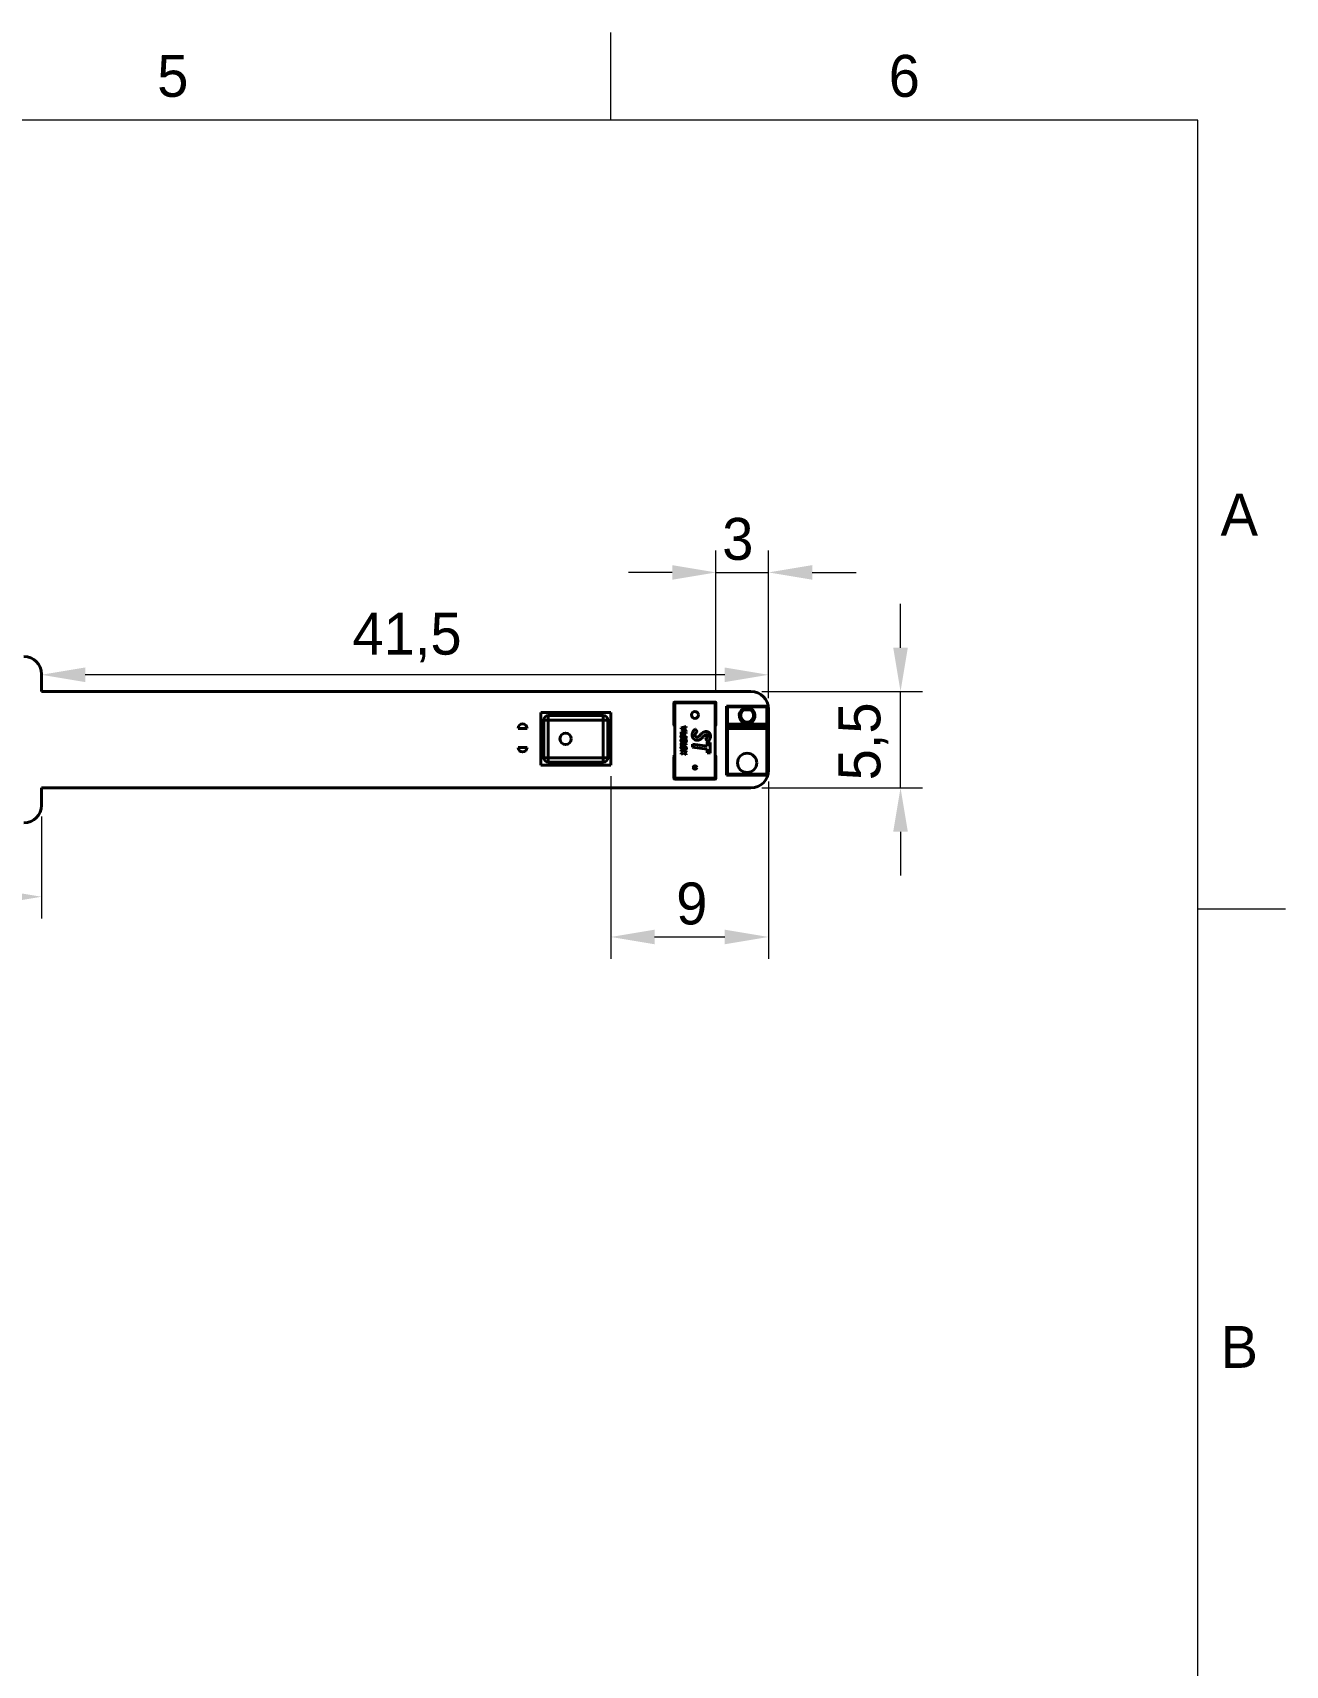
# Model space of a CAD drawing. Header units: millimetres. Extents: x 15 to 292, y 5 to 205.
# Drawn here: x 220.5 to 292, y 111.8 to 205 of the extents above; entities that cross this region are included whole.
import ezdxf

# ---------------------------------------------------------------- set-up
doc = ezdxf.new("R2010")
doc.units = ezdxf.units.MM
for name, color, linetype in [('Annotations', 7, 'Continuous'), ('Border', 7, 'Continuous'), ('Geometries', 7, 'Continuous')]:
    doc.layers.add(name, color=color, linetype=linetype)
doc.styles.add('Shapr0', font='txt', dxfattribs={"height": 2.3925})
doc.styles.add('Shapr6', font='txt', dxfattribs={"height": 2.3925})
doc.dimstyles.new('ISO-25', dxfattribs={"dimtxt": 2.5, "dimasz": 2.5, "dimexe": 1.25, "dimexo": 0.625, "dimtad": 1, "dimtxsty": 'Standard', "dimcen": 2.5, "dimadec": 0, "dimazin": 0, "dimtfac": 1, "dimtmove": 0, "dimatfit": 3, "dimfxl": 1, "dimarcsym": 0})

# ---------------------------------------------------------------- blocks, each defined once
blk = doc.blocks.new('*D3')
at = {"layer": 'Annotations', "color": 0, "linetype": 'Continuous', "lineweight": 15}
for p, q in [((270.036, 169.9), (270.036, 172.4)), ((262.125, 167.4), (271.286, 167.4)), ((270.036, 161.9), (270.036, 167.4)), ((262.125, 161.9), (271.286, 161.9)), ((270.036, 159.4), (270.036, 156.9))]:
    blk.add_line(p, q, dxfattribs=at)
at = {"layer": 'Annotations', "color": 0}
for points in [[(269.619, 169.9), (270.452, 169.9), (270.036, 167.4)], [(270.452, 159.4), (269.619, 159.4), (270.036, 161.9)]]:
    blk.add_solid(points, dxfattribs=at)
at = {"layer": 'Defpoints', "color": 0}
for p in [(261.5, 167.4), (270.036, 167.4), (261.5, 161.9)]:
    blk.add_point(p, dxfattribs=at)
at = {"layer": 'Annotations', "color": 0, "lineweight": 15, "insert": (267.912, 164.556), "char_height": 2.3925, "attachment_point": 5, "rotation": 90, "style": 'Shapr6'}
blk.add_mtext('5,5', dxfattribs=at)
blk = doc.blocks.new('*D6')
at = {"layer": 'Annotations', "color": 0, "linetype": 'Continuous', "lineweight": 15}
for p, q in [((221, 160.275), (221, 154.439)), ((202, 158.275), (202, 154.439)), ((218.5, 155.689), (204.5, 155.689))]:
    blk.add_line(p, q, dxfattribs=at)
at = {"layer": 'Annotations', "color": 0}
for points in [[(204.5, 156.105), (204.5, 155.272), (202, 155.689)], [(218.5, 155.272), (218.5, 156.105), (221, 155.689)]]:
    blk.add_solid(points, dxfattribs=at)
at = {"layer": 'Defpoints', "color": 0}
for p in [(221, 160.9), (202, 158.9), (202, 155.689)]:
    blk.add_point(p, dxfattribs=at)
at = {"layer": 'Annotations', "color": 0, "lineweight": 15, "insert": (212.078, 157.585), "char_height": 2.3925, "attachment_point": 5, "style": 'Shapr6'}
blk.add_mtext('19', dxfattribs=at)
blk = doc.blocks.new('*D7')
at = {"layer": 'Annotations', "color": 0, "linetype": 'Continuous', "lineweight": 15}
for p, q in [((262.5, 167.025), (262.5, 169.606)), ((260, 168.356), (223.5, 168.356))]:
    blk.add_line(p, q, dxfattribs=at)
at = {"layer": 'Annotations', "color": 0}
for points in [[(223.5, 168.773), (223.5, 167.939), (221, 168.356)], [(260, 167.939), (260, 168.773), (262.5, 168.356)]]:
    blk.add_solid(points, dxfattribs=at)
at = {"layer": 'Defpoints', "color": 0}
for p in [(221, 168.356), (221, 167.4), (262.5, 166.4)]:
    blk.add_point(p, dxfattribs=at)
at = {"layer": 'Annotations', "color": 0, "lineweight": 15, "insert": (241.871, 170.48), "char_height": 2.3925, "attachment_point": 5, "style": 'Shapr6'}
blk.add_mtext('41,5', dxfattribs=at)
blk = doc.blocks.new('*D10')
at = {"layer": 'Annotations', "color": 0, "linetype": 'Continuous', "lineweight": 15}
for p, q in [((253.501, 162.575), (253.501, 152.143)), ((262.5, 162.275), (262.5, 152.143)), ((256.001, 153.393), (260, 153.393))]:
    blk.add_line(p, q, dxfattribs=at)
at = {"layer": 'Annotations', "color": 0}
for points in [[(256.001, 153.81), (256.001, 152.976), (253.501, 153.393)], [(260, 152.976), (260, 153.81), (262.5, 153.393)]]:
    blk.add_solid(points, dxfattribs=at)
at = {"layer": 'Defpoints', "color": 0}
for p in [(253.501, 163.2), (262.5, 162.9), (262.5, 153.393)]:
    blk.add_point(p, dxfattribs=at)
at = {"layer": 'Annotations', "color": 0, "lineweight": 15, "insert": (258.121, 155.289), "char_height": 2.393, "attachment_point": 5, "style": 'Shapr6'}
blk.add_mtext('9', dxfattribs=at)
blk = doc.blocks.new('*D11')
at = {"layer": 'Annotations', "color": 0, "linetype": 'Continuous', "lineweight": 15}
for p, q in [((259.503, 167.375), (259.503, 175.447)), ((262.5, 167.025), (262.5, 175.447)), ((257.003, 174.197), (254.503, 174.197)), ((259.503, 174.197), (262.5, 174.197)), ((265, 174.197), (267.5, 174.197))]:
    blk.add_line(p, q, dxfattribs=at)
at = {"layer": 'Annotations', "color": 0}
for points in [[(257.003, 173.78), (257.003, 174.614), (259.503, 174.197)], [(265, 174.614), (265, 173.78), (262.5, 174.197)]]:
    blk.add_solid(points, dxfattribs=at)
at = {"layer": 'Defpoints', "color": 0}
for p in [(262.5, 174.197), (259.503, 166.75), (262.5, 166.4)]:
    blk.add_point(p, dxfattribs=at)
at = {"layer": 'Annotations', "color": 0, "lineweight": 15, "insert": (260.749, 176.093), "char_height": 2.393, "attachment_point": 5, "style": 'Shapr6'}
blk.add_mtext('3', dxfattribs=at)

msp = doc.modelspace()

# ---------------------------------------------------------------- linework, layer by layer
at = {"layer": 'Border', "linetype": 'Continuous', "lineweight": 15}
for p, q in [((253.5, 200), (253.5, 205)), ((287, 200), (20, 200)), ((287, 10), (287, 200)), ((287, 155), (292, 155))]:
    msp.add_line(p, q, dxfattribs=at)
at = {"layer": 'Geometries', "linetype": 'Continuous', "lineweight": 40}
for p, q in [((221, 167.4), (221, 168.4)), ((221, 167.4), (221, 168.4)), ((261.5, 167.4), (221, 167.4)), ((261.5, 167.4), (221, 167.4)), ((257.153, 166.75), (257.153, 166.8)), ((257.153, 166.8), (259.453, 166.8)), ((259.453, 166.75), (259.453, 166.8)), ((253.501, 166.2), (249.501, 166.2)), ((249.501, 166.2), (249.501, 163.2)), ((249.931, 165.775), (249.931, 166.025)), ((253.071, 166.025), (249.931, 166.025)), ((253.071, 166.025), (253.071, 165.775)), ((253.501, 163.2), (253.501, 166.2)), ((257.103, 165.5), (257.103, 166.75)), ((257.103, 166.75), (257.153, 166.75)), ((257.153, 166.75), (257.153, 165.45)), ((259.453, 166.75), (257.153, 166.75)), ((259.453, 166.75), (259.503, 166.75)), ((259.453, 165.45), (259.453, 166.75)), ((259.503, 166.75), (259.503, 165.5)), ((260.101, 166.57), (262.461, 166.57)), ((260.151, 166.52), (260.101, 166.57)), ((260.101, 165.495), (260.101, 166.57)), ((262.411, 166.52), (260.151, 166.52)), ((260.151, 166.52), (260.151, 165.545)), ((261.476, 166.436), (261.087, 166.436)), ((261.094, 166.406), (261.469, 166.406)), ((261.457, 166.356), (261.106, 166.356)), ((262.411, 166.52), (262.461, 166.57)), ((262.411, 165.545), (262.411, 166.52)), ((262.461, 166.57), (262.461, 165.495)), ((262.5, 162.9), (262.5, 166.4)), ((262.5, 162.9), (262.5, 166.4)), ((248.216, 165.3), (248.716, 165.3)), ((249.681, 165.775), (249.931, 165.775)), ((249.681, 165.775), (249.681, 163.625)), ((249.931, 163.625), (249.931, 165.775)), ((249.931, 165.775), (253.071, 165.775)), ((253.071, 165.775), (253.321, 165.775)), ((253.071, 165.775), (253.071, 163.625)), ((253.321, 163.625), (253.321, 165.775)), ((257.153, 165.45), (257.153, 163.75)), ((257.51, 165.323), (257.81, 165.398)), ((257.51, 165.272), (257.51, 165.323)), ((257.81, 165.113), (257.51, 165.272)), ((257.51, 165.11), (257.81, 165.068)), ((257.51, 164.962), (257.51, 165.11)), ((257.56, 164.956), (257.51, 164.962)), ((257.56, 165.048), (257.56, 164.956)), ((257.81, 165.013), (257.56, 165.048)), ((257.565, 164.933), (257.587, 164.883)), ((257.81, 165.343), (257.593, 165.288)), ((257.593, 165.288), (257.81, 165.173)), ((257.81, 165.398), (257.81, 165.343)), ((257.81, 165.173), (257.81, 165.113)), ((257.81, 165.068), (257.81, 165.013)), ((258.335, 165.258), (258.452, 165.11)), ((259.453, 163.75), (259.453, 165.45)), ((260.101, 165.495), (260.151, 165.545)), ((260.101, 165.495), (260.101, 165.345)), ((262.461, 165.495), (260.101, 165.495)), ((260.101, 162.63), (260.101, 165.345)), ((260.101, 165.345), (260.151, 165.295)), ((260.101, 165.345), (262.461, 165.345)), ((260.151, 165.545), (262.411, 165.545)), ((260.151, 165.295), (260.151, 162.68)), ((262.411, 165.295), (260.151, 165.295)), ((262.461, 165.495), (262.411, 165.545)), ((262.461, 165.345), (262.411, 165.295)), ((262.411, 162.68), (262.411, 165.295)), ((262.461, 165.345), (262.461, 165.495)), ((262.461, 165.345), (262.461, 162.63)), ((248.716, 164.2), (248.216, 164.2)), ((257.51, 164.463), (257.81, 164.421)), ((257.51, 164.316), (257.51, 164.463)), ((257.56, 164.31), (257.51, 164.316)), ((257.51, 164.059), (257.666, 163.951)), ((257.51, 163.994), (257.51, 164.059)), ((257.609, 163.926), (257.51, 163.994)), ((257.56, 164.402), (257.56, 164.31)), ((257.81, 164.367), (257.56, 164.402)), ((257.598, 164.698), (257.598, 164.644)), ((257.637, 164.85), (257.652, 164.898)), ((257.648, 164.612), (257.694, 164.605)), ((257.652, 164.898), (257.81, 164.856)), ((257.666, 163.951), (257.81, 164.014)), ((257.76, 164.814), (257.7, 164.834)), ((257.741, 164.61), (257.741, 164.663)), ((257.76, 164.721), (257.76, 164.814)), ((257.81, 164.717), (257.76, 164.721)), ((257.81, 164.856), (257.81, 164.717)), ((257.81, 164.421), (257.81, 164.367)), ((257.81, 164.014), (257.81, 163.956)), ((258.167, 164.22), (258.167, 164.401)), ((258.167, 164.401), (259, 164.286)), ((259, 164.105), (258.167, 164.22)), ((259.028, 164.556), (258.907, 164.695)), ((259, 164.514), (259.167, 164.491)), ((259, 164.286), (259, 164.514)), ((259, 163.91), (259, 164.105)), ((259.167, 164.491), (259.167, 163.888)), ((249.501, 163.2), (253.501, 163.2)), ((249.931, 163.625), (249.681, 163.625)), ((249.931, 163.375), (249.931, 163.625)), ((253.071, 163.625), (249.931, 163.625)), ((249.931, 163.375), (253.071, 163.375)), ((253.321, 163.625), (253.071, 163.625)), ((253.071, 163.625), (253.071, 163.375)), ((257.103, 162.45), (257.103, 163.7)), ((257.153, 163.75), (257.153, 162.45)), ((257.51, 163.882), (257.609, 163.926)), ((257.661, 163.89), (257.51, 163.823)), ((257.51, 163.823), (257.51, 163.882)), ((257.81, 163.787), (257.661, 163.89)), ((257.81, 163.956), (257.718, 163.915)), ((257.718, 163.915), (257.81, 163.851)), ((257.81, 163.851), (257.81, 163.787)), ((259.167, 163.888), (259, 163.91)), ((259.453, 162.45), (259.453, 163.75)), ((259.503, 163.7), (259.503, 162.45)), ((257.153, 162.45), (257.103, 162.45)), ((257.153, 162.45), (259.453, 162.45)), ((257.153, 162.45), (257.153, 162.4)), ((259.453, 162.4), (257.153, 162.4)), ((259.503, 162.45), (259.453, 162.45)), ((259.453, 162.4), (259.453, 162.45)), ((260.151, 162.68), (260.101, 162.63)), ((262.461, 162.63), (260.101, 162.63)), ((260.151, 162.68), (262.411, 162.68)), ((262.411, 162.68), (262.461, 162.63)), ((221, 160.9), (221, 161.9)), ((221, 161.9), (261.5, 161.9)), ((221, 160.9), (221, 161.9)), ((221, 161.9), (261.5, 161.9))]:
    msp.add_line(p, q, dxfattribs=at)
at = {"layer": 'Geometries', "linetype": 'Continuous', "lineweight": 40, "flags": 128}
for points in [[(261.094, 166.406), (261.094, 166.406), (261.094, 166.405), (261.094, 166.404), (261.095, 166.402), (261.095, 166.4), (261.096, 166.397), (261.096, 166.394), (261.097, 166.391), (261.098, 166.387), (261.099, 166.383), (261.1, 166.379), (261.101, 166.375), (261.102, 166.37), (261.103, 166.365), (261.105, 166.361), (261.106, 166.356)], [(261.457, 166.356), (261.458, 166.361), (261.459, 166.365), (261.46, 166.37), (261.461, 166.375), (261.462, 166.379), (261.463, 166.383), (261.464, 166.387), (261.465, 166.391), (261.466, 166.394), (261.467, 166.397), (261.467, 166.4), (261.468, 166.402), (261.468, 166.404), (261.469, 166.405), (261.469, 166.406), (261.469, 166.406)], [(257.502, 164.837), (257.502, 164.845), (257.503, 164.852), (257.504, 164.86), (257.506, 164.867), (257.509, 164.874), (257.511, 164.881), (257.515, 164.888), (257.519, 164.894), (257.523, 164.9), (257.528, 164.906), (257.533, 164.911), (257.539, 164.916), (257.545, 164.921), (257.552, 164.925), (257.558, 164.929), (257.565, 164.933)], [(258.141, 164.925), (258.142, 164.939), (258.142, 164.953), (258.143, 164.967), (258.145, 164.981), (258.147, 164.995), (258.15, 165.009), (258.153, 165.022), (258.157, 165.036), (258.162, 165.049), (258.166, 165.062), (258.172, 165.075), (258.178, 165.088), (258.184, 165.101), (258.191, 165.113), (258.199, 165.125), (258.207, 165.137), (258.217, 165.15), (258.227, 165.163), (258.238, 165.176), (258.249, 165.188), (258.261, 165.199), (258.273, 165.21), (258.285, 165.221), (258.297, 165.23), (258.31, 165.24), (258.322, 165.249), (258.335, 165.258)], [(258.428, 164.619), (258.417, 164.62), (258.405, 164.62), (258.393, 164.621), (258.381, 164.623), (258.37, 164.625), (258.358, 164.627), (258.347, 164.63), (258.334, 164.634), (258.322, 164.638), (258.31, 164.643), (258.299, 164.649), (258.287, 164.655), (258.276, 164.662), (258.265, 164.669), (258.255, 164.677), (258.245, 164.685), (258.235, 164.694), (258.226, 164.703), (258.218, 164.712), (258.209, 164.721), (258.201, 164.731), (258.194, 164.742), (258.187, 164.753), (258.18, 164.764), (258.174, 164.775), (258.168, 164.787), (258.163, 164.799), (258.159, 164.811), (258.155, 164.823), (258.152, 164.835), (258.149, 164.848), (258.147, 164.86), (258.144, 164.873), (258.143, 164.886), (258.142, 164.899), (258.141, 164.912), (258.141, 164.925)], [(258.452, 165.11), (258.438, 165.101), (258.425, 165.092), (258.412, 165.083), (258.4, 165.073), (258.388, 165.063), (258.379, 165.055), (258.37, 165.046), (258.361, 165.037), (258.353, 165.028), (258.345, 165.018), (258.339, 165.01), (258.333, 165.001), (258.328, 164.992), (258.324, 164.983), (258.319, 164.974), (258.316, 164.964), (258.313, 164.956), (258.311, 164.948), (258.31, 164.94), (258.309, 164.932), (258.308, 164.924), (258.308, 164.916)], [(258.308, 164.916), (258.308, 164.908), (258.309, 164.9), (258.31, 164.892), (258.311, 164.885), (258.313, 164.877), (258.316, 164.869), (258.319, 164.862), (258.323, 164.854), (258.328, 164.847), (258.333, 164.84), (258.339, 164.833), (258.345, 164.827), (258.351, 164.822), (258.356, 164.818), (258.362, 164.814), (258.369, 164.81), (258.375, 164.807), (258.382, 164.804), (258.389, 164.802), (258.396, 164.801), (258.402, 164.8), (258.409, 164.799), (258.416, 164.799)], [(258.416, 164.799), (258.424, 164.799), (258.431, 164.8), (258.439, 164.801), (258.446, 164.802), (258.453, 164.804), (258.46, 164.807), (258.469, 164.81), (258.477, 164.814), (258.485, 164.818), (258.492, 164.822), (258.501, 164.828), (258.51, 164.835), (258.518, 164.841), (258.526, 164.848), (258.534, 164.855), (258.542, 164.861), (258.564, 164.88), (258.584, 164.9), (258.605, 164.919), (258.625, 164.939)], [(258.625, 164.939), (258.647, 164.959), (258.668, 164.98), (258.69, 165), (258.712, 165.019), (258.724, 165.029), (258.736, 165.039), (258.748, 165.049), (258.761, 165.058), (258.774, 165.067), (258.787, 165.075)], [(258.952, 164.94), (258.945, 164.939), (258.939, 164.938), (258.932, 164.937), (258.925, 164.935), (258.919, 164.933), (258.913, 164.93), (258.907, 164.927), (258.898, 164.923), (258.89, 164.918), (258.883, 164.913), (258.875, 164.907), (258.858, 164.893), (258.841, 164.879), (258.824, 164.864), (258.802, 164.844), (258.781, 164.824), (258.759, 164.803), (258.737, 164.783)], [(258.787, 165.075), (258.797, 165.081), (258.808, 165.087), (258.819, 165.093), (258.83, 165.098), (258.842, 165.102), (258.853, 165.106), (258.865, 165.11), (258.876, 165.113), (258.887, 165.115), (258.898, 165.117), (258.909, 165.118), (258.92, 165.119), (258.931, 165.119)], [(258.931, 165.119), (258.943, 165.119), (258.954, 165.118), (258.966, 165.117), (258.977, 165.115), (258.988, 165.113), (258.999, 165.111), (259.01, 165.108), (259.021, 165.104), (259.031, 165.1), (259.042, 165.095), (259.052, 165.09), (259.062, 165.085), (259.072, 165.079), (259.081, 165.073), (259.091, 165.066), (259.1, 165.059)], [(259.026, 164.855), (259.026, 164.861), (259.025, 164.868), (259.024, 164.874), (259.023, 164.881), (259.021, 164.887), (259.019, 164.893), (259.015, 164.9), (259.011, 164.907), (259.007, 164.913), (259.001, 164.918), (258.997, 164.923), (258.992, 164.927), (258.987, 164.93), (258.982, 164.933), (258.976, 164.936), (258.97, 164.937), (258.964, 164.939), (258.958, 164.939), (258.952, 164.94)], [(259.1, 165.059), (259.107, 165.052), (259.115, 165.045), (259.123, 165.038), (259.13, 165.03), (259.137, 165.022), (259.143, 165.014), (259.149, 165.005), (259.155, 164.995), (259.161, 164.985), (259.166, 164.975), (259.171, 164.965), (259.176, 164.954), (259.179, 164.943), (259.183, 164.932), (259.185, 164.921), (259.188, 164.91), (259.189, 164.898), (259.191, 164.887), (259.192, 164.876), (259.192, 164.865), (259.192, 164.853)], [(257.621, 164.733), (257.613, 164.733), (257.605, 164.733), (257.597, 164.734), (257.589, 164.736), (257.582, 164.737), (257.574, 164.74), (257.567, 164.742), (257.559, 164.746), (257.551, 164.75), (257.544, 164.755), (257.537, 164.761), (257.531, 164.767), (257.526, 164.772), (257.521, 164.778), (257.517, 164.784), (257.513, 164.79), (257.51, 164.797), (257.507, 164.803), (257.505, 164.81), (257.504, 164.817), (257.503, 164.823), (257.502, 164.83), (257.502, 164.837)], [(257.502, 164.608), (257.502, 164.615), (257.503, 164.621), (257.504, 164.628), (257.505, 164.634), (257.507, 164.641), (257.51, 164.647), (257.513, 164.653), (257.517, 164.659), (257.521, 164.665), (257.526, 164.67), (257.531, 164.675), (257.537, 164.68), (257.543, 164.684), (257.549, 164.687), (257.556, 164.691), (257.563, 164.693), (257.57, 164.695), (257.577, 164.696), (257.584, 164.697), (257.591, 164.698), (257.598, 164.698)], [(257.601, 164.506), (257.593, 164.506), (257.586, 164.507), (257.579, 164.508), (257.573, 164.51), (257.566, 164.512), (257.559, 164.515), (257.553, 164.518), (257.547, 164.522), (257.54, 164.527), (257.534, 164.532), (257.529, 164.538), (257.524, 164.544), (257.519, 164.55), (257.515, 164.556), (257.512, 164.563), (257.509, 164.571), (257.506, 164.578), (257.504, 164.585), (257.503, 164.593), (257.502, 164.601), (257.502, 164.608)], [(257.502, 164.205), (257.502, 164.21), (257.503, 164.216), (257.504, 164.221), (257.505, 164.227), (257.507, 164.232), (257.51, 164.237), (257.512, 164.241), (257.516, 164.247), (257.52, 164.252), (257.525, 164.256), (257.53, 164.26), (257.535, 164.264), (257.54, 164.267), (257.548, 164.271), (257.556, 164.274), (257.564, 164.277), (257.572, 164.279), (257.581, 164.28), (257.589, 164.281), (257.598, 164.282), (257.606, 164.283), (257.615, 164.283)], [(257.698, 164.083), (257.684, 164.083), (257.669, 164.084), (257.655, 164.085), (257.641, 164.087), (257.627, 164.09), (257.616, 164.093), (257.605, 164.096), (257.595, 164.1), (257.584, 164.104), (257.574, 164.108), (257.566, 164.112), (257.558, 164.117), (257.551, 164.121), (257.543, 164.127), (257.538, 164.131), (257.533, 164.136), (257.528, 164.141), (257.523, 164.146), (257.519, 164.152), (257.515, 164.158), (257.512, 164.164), (257.509, 164.171), (257.506, 164.177), (257.505, 164.183), (257.504, 164.188), (257.503, 164.194), (257.502, 164.199), (257.502, 164.205)], [(257.587, 164.883), (257.582, 164.88), (257.577, 164.876), (257.573, 164.872), (257.568, 164.868), (257.564, 164.864), (257.56, 164.859), (257.558, 164.855), (257.556, 164.851), (257.554, 164.847), (257.553, 164.842), (257.552, 164.838), (257.552, 164.833)], [(257.552, 164.833), (257.552, 164.828), (257.553, 164.824), (257.554, 164.82), (257.556, 164.816), (257.558, 164.812), (257.56, 164.808), (257.563, 164.804), (257.567, 164.801), (257.571, 164.797), (257.576, 164.795), (257.581, 164.792), (257.587, 164.79), (257.593, 164.788), (257.599, 164.787), (257.605, 164.787), (257.611, 164.787)], [(257.566, 164.634), (257.562, 164.63), (257.559, 164.626), (257.557, 164.622), (257.555, 164.618), (257.553, 164.613), (257.552, 164.608), (257.552, 164.603)], [(257.552, 164.603), (257.552, 164.598), (257.553, 164.594), (257.554, 164.589), (257.556, 164.585), (257.558, 164.581), (257.561, 164.577), (257.564, 164.574), (257.568, 164.571), (257.572, 164.568), (257.577, 164.565), (257.582, 164.563), (257.587, 164.562), (257.592, 164.56), (257.598, 164.56), (257.603, 164.56)], [(257.615, 164.229), (257.608, 164.229), (257.602, 164.229), (257.595, 164.228), (257.589, 164.228), (257.582, 164.227), (257.576, 164.225), (257.571, 164.224), (257.567, 164.222), (257.563, 164.219), (257.559, 164.216), (257.557, 164.214), (257.555, 164.211), (257.554, 164.208), (257.553, 164.205), (257.552, 164.202), (257.552, 164.199)], [(257.552, 164.199), (257.552, 164.195), (257.553, 164.191), (257.555, 164.187), (257.557, 164.183), (257.559, 164.18), (257.562, 164.176), (257.565, 164.173), (257.569, 164.17), (257.573, 164.167), (257.577, 164.164), (257.583, 164.161), (257.59, 164.158), (257.597, 164.155), (257.604, 164.152), (257.611, 164.15), (257.618, 164.148), (257.63, 164.145), (257.643, 164.142), (257.655, 164.14), (257.668, 164.138), (257.68, 164.137), (257.693, 164.137), (257.706, 164.137)], [(257.598, 164.644), (257.592, 164.643), (257.585, 164.642), (257.579, 164.641), (257.576, 164.639), (257.572, 164.638), (257.569, 164.636), (257.566, 164.634)], [(257.669, 164.546), (257.666, 164.54), (257.662, 164.535), (257.657, 164.53), (257.653, 164.525), (257.647, 164.521), (257.642, 164.517), (257.636, 164.514), (257.631, 164.511), (257.625, 164.509), (257.619, 164.508), (257.613, 164.507), (257.607, 164.506), (257.601, 164.506)], [(257.603, 164.56), (257.608, 164.56), (257.613, 164.561), (257.618, 164.562), (257.622, 164.564), (257.626, 164.566), (257.63, 164.569), (257.634, 164.572), (257.637, 164.575), (257.64, 164.579), (257.642, 164.583), (257.644, 164.588), (257.646, 164.592), (257.647, 164.597), (257.647, 164.602), (257.648, 164.607), (257.648, 164.612)], [(257.611, 164.787), (257.616, 164.787), (257.621, 164.787), (257.626, 164.788), (257.631, 164.789), (257.635, 164.791), (257.64, 164.794), (257.644, 164.796), (257.647, 164.799), (257.649, 164.802), (257.652, 164.805), (257.654, 164.808), (257.655, 164.812), (257.656, 164.816), (257.656, 164.82)], [(257.615, 164.283), (257.628, 164.282), (257.641, 164.282), (257.654, 164.281), (257.667, 164.279), (257.681, 164.277), (257.691, 164.275), (257.701, 164.273), (257.711, 164.271), (257.721, 164.268), (257.731, 164.264)], [(257.757, 164.191), (257.752, 164.195), (257.746, 164.199), (257.74, 164.202), (257.734, 164.205), (257.728, 164.208), (257.722, 164.21), (257.716, 164.213), (257.704, 164.216), (257.692, 164.219), (257.68, 164.222), (257.667, 164.225), (257.654, 164.226), (257.641, 164.228), (257.628, 164.229), (257.615, 164.229)], [(257.706, 164.807), (257.706, 164.8), (257.705, 164.793), (257.704, 164.787), (257.702, 164.78), (257.699, 164.774), (257.696, 164.768), (257.693, 164.763), (257.689, 164.758), (257.684, 164.754), (257.68, 164.75), (257.675, 164.746), (257.668, 164.743), (257.662, 164.74), (257.655, 164.737), (257.649, 164.736), (257.642, 164.734), (257.635, 164.733), (257.628, 164.733), (257.621, 164.733)], [(257.656, 164.82), (257.656, 164.824), (257.655, 164.828), (257.654, 164.832), (257.652, 164.835), (257.65, 164.839), (257.647, 164.842), (257.644, 164.845), (257.641, 164.847), (257.637, 164.85)], [(257.741, 164.502), (257.734, 164.502), (257.727, 164.503), (257.72, 164.505), (257.714, 164.507), (257.707, 164.51), (257.701, 164.514), (257.695, 164.518), (257.689, 164.522), (257.684, 164.528), (257.678, 164.534), (257.674, 164.54), (257.669, 164.546)], [(257.694, 164.605), (257.695, 164.599), (257.695, 164.594), (257.696, 164.588), (257.698, 164.582), (257.7, 164.578), (257.702, 164.574), (257.705, 164.57), (257.708, 164.567), (257.712, 164.564), (257.716, 164.561), (257.72, 164.559), (257.724, 164.558), (257.729, 164.557), (257.733, 164.556), (257.738, 164.556)], [(257.817, 164.163), (257.817, 164.157), (257.817, 164.152), (257.815, 164.146), (257.814, 164.141), (257.812, 164.135), (257.809, 164.13), (257.806, 164.125), (257.802, 164.12), (257.797, 164.115), (257.792, 164.11), (257.787, 164.106), (257.782, 164.102), (257.776, 164.099), (257.769, 164.095), (257.762, 164.093), (257.755, 164.09), (257.748, 164.088), (257.741, 164.086), (257.733, 164.085), (257.721, 164.084), (257.71, 164.083), (257.698, 164.083)], [(257.7, 164.834), (257.702, 164.829), (257.704, 164.824), (257.705, 164.819), (257.706, 164.813), (257.706, 164.807)], [(257.706, 164.137), (257.712, 164.137), (257.719, 164.137), (257.725, 164.137), (257.731, 164.138), (257.738, 164.14), (257.744, 164.141), (257.749, 164.143), (257.753, 164.145), (257.757, 164.148), (257.76, 164.151), (257.763, 164.154), (257.765, 164.158), (257.766, 164.161), (257.767, 164.165), (257.767, 164.169)], [(257.731, 164.264), (257.739, 164.261), (257.747, 164.257), (257.755, 164.253), (257.763, 164.249), (257.771, 164.244), (257.778, 164.239), (257.784, 164.234), (257.791, 164.227), (257.796, 164.221), (257.801, 164.215), (257.804, 164.209), (257.808, 164.203), (257.811, 164.197), (257.813, 164.19), (257.815, 164.185), (257.816, 164.18), (257.817, 164.174), (257.817, 164.169), (257.817, 164.163)], [(257.738, 164.556), (257.742, 164.556), (257.746, 164.557), (257.75, 164.558), (257.754, 164.559), (257.757, 164.561), (257.76, 164.564), (257.762, 164.566), (257.764, 164.569), (257.766, 164.572), (257.767, 164.575), (257.767, 164.578), (257.767, 164.581)], [(257.741, 164.663), (257.747, 164.662), (257.754, 164.661), (257.76, 164.659), (257.766, 164.657), (257.772, 164.654), (257.778, 164.651), (257.785, 164.647), (257.791, 164.642), (257.796, 164.636), (257.801, 164.63), (257.805, 164.624), (257.808, 164.618), (257.811, 164.612), (257.814, 164.605), (257.815, 164.599), (257.817, 164.592), (257.817, 164.585), (257.817, 164.578)], [(257.767, 164.581), (257.767, 164.585), (257.766, 164.589), (257.765, 164.593), (257.763, 164.596), (257.761, 164.599), (257.758, 164.602), (257.755, 164.604), (257.751, 164.606), (257.748, 164.608), (257.744, 164.609), (257.741, 164.61)], [(257.817, 164.578), (257.817, 164.571), (257.817, 164.565), (257.815, 164.559), (257.814, 164.553), (257.811, 164.547), (257.809, 164.542), (257.806, 164.537), (257.802, 164.532), (257.798, 164.527), (257.794, 164.523), (257.79, 164.519), (257.785, 164.515), (257.779, 164.512), (257.773, 164.509), (257.767, 164.507), (257.761, 164.505), (257.754, 164.503), (257.748, 164.502), (257.741, 164.502)], [(257.767, 164.169), (257.767, 164.172), (257.767, 164.176), (257.765, 164.179), (257.764, 164.182), (257.762, 164.185), (257.759, 164.188), (257.757, 164.191)], [(258.649, 164.704), (258.636, 164.695), (258.624, 164.686), (258.611, 164.678), (258.599, 164.67), (258.586, 164.663), (258.575, 164.657), (258.565, 164.652), (258.554, 164.647), (258.543, 164.642), (258.532, 164.638), (258.518, 164.633), (258.504, 164.629), (258.489, 164.626), (258.475, 164.623), (258.463, 164.621), (258.452, 164.62), (258.44, 164.62), (258.428, 164.619)], [(258.737, 164.783), (258.721, 164.767), (258.705, 164.752), (258.689, 164.737), (258.676, 164.726), (258.662, 164.715), (258.649, 164.704)], [(258.907, 164.695), (258.92, 164.704), (258.932, 164.714), (258.945, 164.725), (258.957, 164.735), (258.966, 164.744), (258.975, 164.753), (258.984, 164.762), (258.992, 164.772), (258.998, 164.78), (259.004, 164.789), (259.009, 164.797), (259.014, 164.806), (259.018, 164.816), (259.02, 164.822), (259.022, 164.828), (259.024, 164.835), (259.025, 164.841), (259.025, 164.848), (259.026, 164.855)], [(259.192, 164.853), (259.192, 164.841), (259.191, 164.828), (259.191, 164.816), (259.189, 164.804), (259.187, 164.791), (259.185, 164.779), (259.182, 164.767), (259.179, 164.756), (259.175, 164.744), (259.17, 164.73), (259.165, 164.717), (259.158, 164.704), (259.152, 164.691), (259.144, 164.678), (259.137, 164.666), (259.128, 164.654), (259.12, 164.642), (259.11, 164.631), (259.101, 164.62), (259.091, 164.61), (259.081, 164.599), (259.068, 164.588), (259.055, 164.577), (259.041, 164.566), (259.028, 164.556)]]:
    msp.add_lwpolyline(points, dxfattribs=at)
at = {"layer": 'Geometries', "linetype": 'Continuous', "lineweight": 40}
for centre, radius in [((258.303, 166.065), 0.2), ((250.921, 164.7), 0.325), ((258.303, 163.065), 0.1), ((261.281, 163.33), 0.55)]:
    msp.add_circle(centre, radius, dxfattribs=at)
for centre, radius, start, end in [((220, 168.4), 1, 0, 90), ((220, 168.4), 1, 0, 90), ((257.153, 166.75), 0.05, 90, 180), ((259.453, 166.75), 0.05, 0, 90), ((261.5, 166.4), 1, 0, 90), ((261.5, 166.4), 1, 0, 90), ((249.931, 165.775), 0.25, 90, 180), ((253.071, 165.775), 0.25, 0, 90), ((261.281, 166.03), 0.45, 115.61619, 64.38381), ((261.281, 166.03), 0.42, 116.5314, 63.4686), ((261.281, 166.03), 0.37, 118.30227, 61.69773), ((248.466, 165.3), 0.25, 0, 180), ((257.153, 165.5), 0.05, 180, 270), ((259.453, 165.5), 0.05, 270, 0), ((248.466, 164.2), 0.25, 180, 0), ((249.931, 163.625), 0.25, 180, 270), ((253.071, 163.625), 0.25, 270, 0), ((257.153, 163.7), 0.05, 90, 180), ((259.453, 163.7), 0.05, 0, 90), ((257.153, 162.45), 0.05, 180, 270), ((259.453, 162.45), 0.05, 270, 0), ((261.5, 162.9), 1, 270, 0), ((261.5, 162.9), 1, 270, 0), ((220, 160.9), 1, 270, 0), ((220, 160.9), 1, 270, 0)]:
    msp.add_arc(centre, radius, start, end, dxfattribs=at)

# ---------------------------------------------------------------- texts
at = {"layer": 'Border', "linetype": 'Continuous', "lineweight": 15, "char_height": 2.393, "width": 2.3925, "style": 'Shapr0'}
for s, insert, attachment_point in [('5', (228.5, 201.304), 8), ('6', (270.25, 201.304), 8), ('A', (288.304, 177.5), 4), ('B', (288.304, 130), 4)]:
    msp.add_mtext(s, dxfattribs=dict(at, insert=insert, attachment_point=attachment_point))

# ---------------------------------------------------------------- dimensions: what is measured, and where the dimension line sits
at = {"layer": 'Annotations', "linetype": 'Continuous', "lineweight": 15}
dim = msp.add_linear_dim(base=(262.5, 174.197), p1=(259.503, 166.75), p2=(262.5, 166.4), dimstyle='ISO-25', override={"dimscale": 1, "dimgap": 0.7, "dimdec": 2, "dimlfac": 1, "dimzin": 8, "dimdsep": 44, "dimtxsty": 'Shapr6', "dimse1": 0, "dimse2": 0, "dimfrac": 2, "dimlwd": 15, "dimlwe": 15}, dxfattribs=at)
dim.commit()
dim.dimension.update_dxf_attribs({"geometry": '*D11', "text_midpoint": (260.749, 174.197), "dimtype": 160})
for base, p1, p2, angle, override, picture, middle in [((270.036, 167.4), (261.5, 161.9), (261.5, 167.4), 90, {"dimscale": 1, "dimgap": 0.7, "dimdec": 2, "dimlfac": 1, "dimzin": 8, "dimdsep": 44, "dimtxsty": 'Shapr6', "dimse1": 0, "dimse2": 0, "dimfrac": 2, "dimlwd": 15, "dimlwe": 15}, '*D3', (270.036, 164.556)), ((221, 168.356), (262.5, 166.4), (221, 167.4), 180, {"dimscale": 1, "dimgap": 0.7, "dimdec": 2, "dimlfac": 1, "dimzin": 8, "dimdsep": 44, "dimtxsty": 'Shapr6', "dimse1": 0, "dimse2": 1, "dimfrac": 2, "dimlwd": 15, "dimlwe": 15}, '*D7', (241.871, 168.356)), ((262.5, 153.393), (253.501, 163.2), (262.5, 162.9), 180, {"dimscale": 1, "dimgap": 0.7, "dimdec": 2, "dimlfac": 1, "dimzin": 8, "dimdsep": 44, "dimtxsty": 'Shapr6', "dimse1": 0, "dimse2": 0, "dimfrac": 2, "dimlwd": 15, "dimlwe": 15}, '*D10', (258.121, 153.393)), ((202, 155.689), (221, 160.9), (202, 158.9), 180, {"dimscale": 1, "dimgap": 0.7, "dimdec": 2, "dimlfac": 1, "dimzin": 8, "dimdsep": 44, "dimtxsty": 'Shapr6', "dimse1": 0, "dimse2": 0, "dimfrac": 2, "dimlwd": 15, "dimlwe": 15}, '*D6', (212.078, 155.689))]:
    dim = msp.add_linear_dim(base=base, p1=p1, p2=p2, angle=angle, dimstyle='ISO-25', override=override, dxfattribs=at)
    dim.commit()
    dim.dimension.update_dxf_attribs({"geometry": picture, "text_midpoint": middle, "dimtype": 160})

doc.saveas('drawing.dxf')
